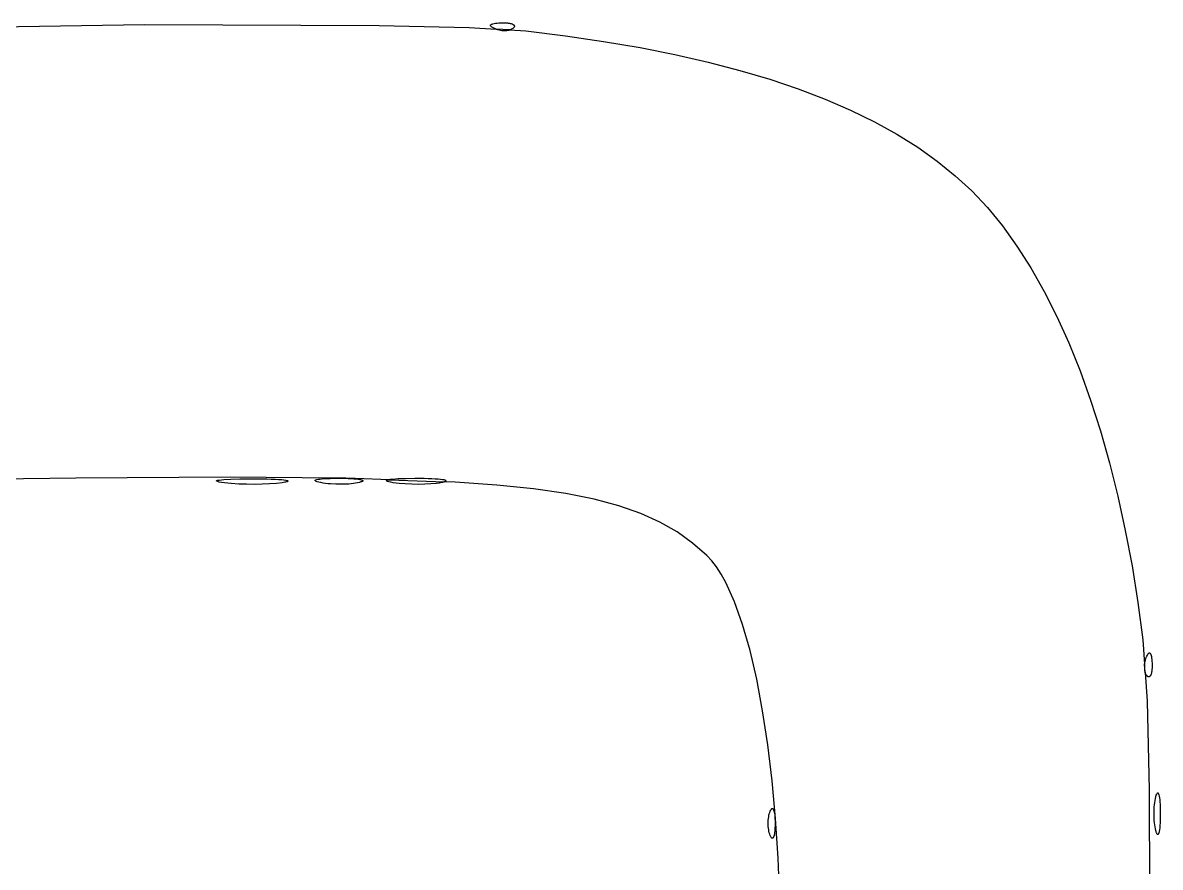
# Model space of a CAD drawing. Extents: x 70.3 to 133.4, y -81.7 to -32.
# Drawn here: x 73.775 to 74.711, y -62.471 to -61.777 of the extents above; entities that cross this region are included whole.
import ezdxf

# ---------------------------------------------------------------- set-up
doc = ezdxf.new("R2010")
doc.units = 0
doc.layers.add('BLACK', color=7, linetype='CONTINUOUS')

msp = doc.modelspace()

# ---------------------------------------------------------------- linework, layer by layer
at = {"layer": 'BLACK', "linetype": 'CONTINUOUS'}
for p, q in [((73.69406, -61.781049), (73.87468, -61.778249)), ((73.87468, -61.778249), (74.067842, -61.778826)), ((74.067842, -61.778826), (74.141952, -61.780583)), ((74.141952, -61.780583), (74.164213, -61.781929)), ((74.159465, -61.778838), (74.159507, -61.778666)), ((74.159469, -61.779016), (74.159465, -61.778838)), ((74.159519, -61.779199), (74.159469, -61.779016)), ((74.159507, -61.778666), (74.159594, -61.778501)), ((74.159616, -61.779388), (74.159519, -61.779199)), ((74.159594, -61.778501), (74.159728, -61.778341)), ((74.15976, -61.779582), (74.159616, -61.779388)), ((74.159728, -61.778341), (74.159907, -61.778188)), ((74.15995, -61.779781), (74.15976, -61.779582)), ((74.159907, -61.778188), (74.160132, -61.778041)), ((74.160187, -61.779986), (74.15995, -61.779781)), ((74.160132, -61.778041), (74.160402, -61.777901)), ((74.160471, -61.780195), (74.160187, -61.779986)), ((74.160402, -61.777901), (74.160717, -61.777767)), ((74.161181, -61.780628), (74.160471, -61.780195)), ((74.160717, -61.777767), (74.161483, -61.777521)), ((74.162081, -61.781079), (74.161181, -61.780628)), ((74.161483, -61.777521), (74.162427, -61.777304)), ((74.163172, -61.781546), (74.162081, -61.781079)), ((74.162427, -61.777304), (74.163549, -61.777118)), ((74.164213, -61.781929), (74.163172, -61.781546)), ((74.163549, -61.777118), (74.164847, -61.776962)), ((74.164213, -61.781929), (74.164259, -61.781946)), ((74.175203, -61.782594), (74.164213, -61.781929)), ((74.164259, -61.781946), (74.165363, -61.782286)), ((74.164847, -61.776962), (74.166321, -61.776839)), ((74.165363, -61.782286), (74.166478, -61.782566)), ((74.166321, -61.776839), (74.167968, -61.776751)), ((74.166478, -61.782566), (74.167596, -61.782786)), ((74.167596, -61.782786), (74.168709, -61.782948)), ((74.167968, -61.776751), (74.168741, -61.776725)), ((74.168709, -61.782948), (74.169808, -61.783051)), ((74.168741, -61.776725), (74.169493, -61.776712)), ((74.169493, -61.776712), (74.170221, -61.776711)), ((74.169808, -61.783051), (74.170888, -61.783095)), ((74.170221, -61.776711), (74.170926, -61.776723)), ((74.170888, -61.783095), (74.171939, -61.783082)), ((74.170926, -61.776723), (74.171607, -61.776746)), ((74.171607, -61.776746), (74.172262, -61.776782)), ((74.171939, -61.783082), (74.172953, -61.78301)), ((74.172262, -61.776782), (74.172893, -61.776828)), ((74.172893, -61.776828), (74.173496, -61.776886)), ((74.172953, -61.78301), (74.173924, -61.782881)), ((74.173496, -61.776886), (74.174074, -61.776955)), ((74.173924, -61.782881), (74.174843, -61.782695)), ((74.174074, -61.776955), (74.174623, -61.777034)), ((74.174623, -61.777034), (74.175144, -61.777123)), ((74.174843, -61.782695), (74.175203, -61.782594)), ((74.175144, -61.777123), (74.175637, -61.777223)), ((74.175702, -61.782453), (74.175203, -61.782594)), ((74.175203, -61.782594), (74.188473, -61.783396)), ((74.175637, -61.777223), (74.176099, -61.777332)), ((74.176493, -61.782153), (74.175702, -61.782453)), ((74.176099, -61.777332), (74.176532, -61.777451)), ((74.17721, -61.781798), (74.176493, -61.782153)), ((74.176532, -61.777451), (74.176934, -61.77758)), ((74.176934, -61.77758), (74.177304, -61.777717)), ((74.177843, -61.781387), (74.17721, -61.781798)), ((74.177304, -61.777717), (74.177641, -61.777863)), ((74.177641, -61.777863), (74.177946, -61.778017)), ((74.178126, -61.78116), (74.177843, -61.781387)), ((74.177946, -61.778017), (74.178218, -61.77818)), ((74.178386, -61.78092), (74.178126, -61.78116)), ((74.178218, -61.77818), (74.178455, -61.778351)), ((74.178612, -61.780675), (74.178386, -61.78092)), ((74.178455, -61.778351), (74.178657, -61.778529)), ((74.178795, -61.780435), (74.178612, -61.780675)), ((74.178657, -61.778529), (74.178823, -61.778715)), ((74.178937, -61.780199), (74.178795, -61.780435)), ((74.178823, -61.778715), (74.178954, -61.778907)), ((74.179039, -61.779969), (74.178937, -61.780199)), ((74.178954, -61.778907), (74.179047, -61.779107)), ((74.179099, -61.779745), (74.179039, -61.779969)), ((74.179047, -61.779107), (74.17908, -61.77921)), ((74.17908, -61.77921), (74.179103, -61.779313)), ((74.179115, -61.779635), (74.179099, -61.779745)), ((74.179103, -61.779313), (74.179117, -61.779419)), ((74.179121, -61.779526), (74.179115, -61.779635)), ((74.179117, -61.779419), (74.179121, -61.779526)), ((74.188473, -61.783396), (74.221167, -61.787454)), ((74.221167, -61.787454), (74.252501, -61.792046)), ((74.252501, -61.792046), (74.282485, -61.797177)), ((74.282485, -61.797177), (74.311134, -61.802851)), ((74.311134, -61.802851), (74.33846, -61.809072)), ((74.33846, -61.809072), (74.364476, -61.815846)), ((74.364476, -61.815846), (74.389194, -61.823177)), ((74.389194, -61.823177), (74.412629, -61.831069)), ((74.412629, -61.831069), (74.434791, -61.839527)), ((74.434791, -61.839527), (74.455696, -61.848557)), ((74.455696, -61.848557), (74.475354, -61.858161)), ((74.475354, -61.858161), (74.493779, -61.868345)), ((74.493779, -61.868345), (74.510984, -61.879114)), ((74.510984, -61.879114), (74.526982, -61.890472)), ((74.526982, -61.890472), (74.541785, -61.902424)), ((74.541785, -61.902424), (74.555407, -61.914974)), ((74.555407, -61.914974), (74.568288, -61.928645)), ((74.568288, -61.928645), (74.580706, -61.943785)), ((74.580706, -61.943785), (74.592645, -61.960346)), ((74.592645, -61.960346), (74.604087, -61.978284)), ((74.604087, -61.978284), (74.615014, -61.997553)), ((74.615014, -61.997553), (74.625408, -62.018105)), ((74.625408, -62.018105), (74.635251, -62.039896)), ((74.635251, -62.039896), (74.644527, -62.062879)), ((74.644527, -62.062879), (74.653218, -62.087008)), ((74.653218, -62.087008), (74.661306, -62.112236)), ((74.661306, -62.112236), (74.668774, -62.138518)), ((74.668774, -62.138518), (74.675603, -62.165808)), ((73.94518, -62.150335), (73.818424, -62.151078)), ((74.034096, -62.151188), (73.94518, -62.150335)), ((73.818424, -62.151078), (73.732418, -62.152092)), ((73.934001, -62.153402), (73.934065, -62.153266)), ((73.934064, -62.153542), (73.934001, -62.153402)), ((73.934255, -62.153686), (73.934064, -62.153542)), ((73.934065, -62.153266), (73.934254, -62.153133)), ((73.934254, -62.153133), (73.935004, -62.152881)), ((73.935027, -62.153983), (73.934255, -62.153686)), ((73.935004, -62.152881), (73.936239, -62.152648)), ((73.93633, -62.154292), (73.935027, -62.153983)), ((73.936239, -62.152648), (73.94012, -62.152243)), ((73.938173, -62.154611), (73.93633, -62.154292)), ((73.940568, -62.154939), (73.938173, -62.154611)), ((73.94012, -62.152243), (73.945809, -62.151932)), ((73.946222, -62.155517), (73.940568, -62.154939)), ((73.945809, -62.151932), (73.953217, -62.151729)), ((73.952351, -62.155926), (73.946222, -62.155517)), ((73.958762, -62.156167), (73.952351, -62.155926)), ((73.953217, -62.151729), (73.962254, -62.151646)), ((73.965258, -62.15624), (73.958762, -62.156167)), ((73.962254, -62.151646), (73.966993, -62.151655)), ((73.971645, -62.156145), (73.965258, -62.15624)), ((73.966993, -62.151655), (73.971379, -62.151697)), ((73.971379, -62.151697), (73.975397, -62.151771)), ((73.977726, -62.155883), (73.971645, -62.156145)), ((73.975397, -62.151771), (73.979035, -62.151874)), ((73.983308, -62.155454), (73.977726, -62.155883)), ((73.979035, -62.151874), (73.98228, -62.152006)), ((73.98228, -62.152006), (73.985118, -62.152165)), ((73.988193, -62.154858), (73.983308, -62.155454)), ((73.985118, -62.152165), (73.987535, -62.152349)), ((73.987535, -62.152349), (73.989519, -62.152556)), ((73.990155, -62.154523), (73.988193, -62.154858)), ((73.989519, -62.152556), (73.991057, -62.152785)), ((73.990933, -62.154359), (73.990155, -62.154523)), ((73.991578, -62.154198), (73.990933, -62.154359)), ((73.991057, -62.152785), (73.991654, -62.152907)), ((73.99209, -62.15404), (73.991578, -62.154198)), ((73.991654, -62.152907), (73.992134, -62.153034)), ((73.992473, -62.153885), (73.99209, -62.15404)), ((73.992134, -62.153034), (73.992496, -62.153166)), ((73.992728, -62.153734), (73.992473, -62.153885)), ((73.992496, -62.153166), (73.992738, -62.153301)), ((73.992856, -62.153586), (73.992728, -62.153734)), ((73.992738, -62.153301), (73.992814, -62.153371)), ((73.992814, -62.153371), (73.992859, -62.153442)), ((73.992873, -62.153513), (73.992856, -62.153586)), ((73.992859, -62.153442), (73.992873, -62.153513)), ((74.015202, -62.153139), (74.015217, -62.15299)), ((74.015272, -62.153291), (74.015202, -62.153139)), ((74.015217, -62.15299), (74.015316, -62.152846)), ((74.015429, -62.153447), (74.015272, -62.153291)), ((74.015316, -62.152846), (74.015765, -62.152571)), ((74.016004, -62.153769), (74.015429, -62.153447)), ((74.015765, -62.152571), (74.016542, -62.152315)), ((74.016936, -62.154103), (74.016004, -62.153769)), ((74.016542, -62.152315), (74.017639, -62.15208)), ((74.01823, -62.154448), (74.016936, -62.154103)), ((74.017639, -62.15208), (74.019049, -62.151869)), ((74.019894, -62.1548), (74.01823, -62.154448)), ((74.019049, -62.151869), (74.020765, -62.151682)), ((74.021794, -62.155133), (74.019894, -62.1548)), ((74.020765, -62.151682), (74.02278, -62.151522)), ((74.023782, -62.15542), (74.021794, -62.155133)), ((74.02278, -62.151522), (74.02768, -62.15129)), ((74.02584, -62.15566), (74.023782, -62.15542)), ((74.027953, -62.155855), (74.02584, -62.15566)), ((74.02768, -62.15129), (74.033692, -62.151188)), ((74.032278, -62.156107), (74.027953, -62.155855)), ((74.036625, -62.156177), (74.032278, -62.156107)), ((74.033692, -62.151188), (74.034096, -62.151188)), ((74.036855, -62.15119), (74.034096, -62.151188)), ((74.034096, -62.151188), (74.040535, -62.15125)), ((74.040866, -62.156064), (74.036625, -62.156177)), ((74.039788, -62.151229), (74.036855, -62.15119)), ((74.040535, -62.15125), (74.039788, -62.151229)), ((74.048123, -62.151322), (74.040535, -62.15125)), ((74.040535, -62.15125), (74.042483, -62.151303)), ((74.042906, -62.15594), (74.040866, -62.156064)), ((74.042483, -62.151303), (74.044931, -62.15141)), ((74.04487, -62.15577), (74.042906, -62.15594)), ((74.046742, -62.155555), (74.04487, -62.15577)), ((74.044931, -62.15141), (74.047122, -62.151549)), ((74.048506, -62.155295), (74.046742, -62.155555)), ((74.047122, -62.151549), (74.049047, -62.151717)), ((74.076383, -62.152386), (74.048123, -62.151322)), ((74.050145, -62.15499), (74.048506, -62.155295)), ((74.049047, -62.151717), (74.050697, -62.151913)), ((74.051644, -62.15464), (74.050145, -62.15499)), ((74.050697, -62.151913), (74.051415, -62.152021)), ((74.051415, -62.152021), (74.052062, -62.152136)), ((74.05231, -62.154455), (74.051644, -62.15464)), ((74.052062, -62.152136), (74.052635, -62.152256)), ((74.052885, -62.154273), (74.05231, -62.154455)), ((74.052635, -62.152256), (74.053134, -62.152382)), ((74.05337, -62.154093), (74.052885, -62.154273)), ((74.053134, -62.152382), (74.053557, -62.152514)), ((74.053767, -62.153917), (74.05337, -62.154093)), ((74.053557, -62.152514), (74.053903, -62.152651)), ((74.054078, -62.153745), (74.053767, -62.153917)), ((74.053903, -62.152651), (74.054171, -62.152794)), ((74.054302, -62.153576), (74.054078, -62.153745)), ((74.054171, -62.152794), (74.05436, -62.152941)), ((74.054441, -62.153411), (74.054302, -62.153576)), ((74.05436, -62.152941), (74.054424, -62.153016)), ((74.054424, -62.153016), (74.054469, -62.153093)), ((74.054479, -62.15333), (74.054441, -62.153411)), ((74.054469, -62.153093), (74.054493, -62.153171)), ((74.054496, -62.15325), (74.054479, -62.15333)), ((74.054493, -62.153171), (74.054496, -62.15325)), ((74.073816, -62.153292), (74.073855, -62.15315)), ((74.073882, -62.153437), (74.073816, -62.153292)), ((74.073855, -62.15315), (74.074, -62.153013)), ((74.074055, -62.153586), (74.073882, -62.153437)), ((74.074, -62.153013), (74.0746, -62.152752)), ((74.074729, -62.153894), (74.074055, -62.153586)), ((74.0746, -62.152752), (74.075607, -62.152509)), ((74.075845, -62.154214), (74.074729, -62.153894)), ((74.075607, -62.152509), (74.076383, -62.152386)), ((74.077413, -62.154544), (74.075845, -62.154214)), ((74.07701, -62.152287), (74.076383, -62.152386)), ((74.076383, -62.152386), (74.121856, -62.154097)), ((74.078802, -62.152087), (74.07701, -62.152287)), ((74.079442, -62.154882), (74.077413, -62.154544)), ((74.083513, -62.151762), (74.078802, -62.152087)), ((74.084211, -62.155478), (74.079442, -62.154882)), ((74.089667, -62.151547), (74.083513, -62.151762)), ((74.08936, -62.1559), (74.084211, -62.155478)), ((74.094727, -62.156146), (74.08936, -62.1559)), ((74.097192, -62.151456), (74.089667, -62.151547)), ((74.100149, -62.156219), (74.094727, -62.156146)), ((74.097192, -62.151457), (74.097192, -62.151456)), ((74.101143, -62.151464), (74.097192, -62.151457)), ((74.105463, -62.156117), (74.100149, -62.156219)), ((74.104802, -62.151505), (74.101143, -62.151464)), ((74.108159, -62.151579), (74.104802, -62.151505)), ((74.110506, -62.155842), (74.105463, -62.156117)), ((74.111201, -62.151685), (74.108159, -62.151579)), ((74.115116, -62.155394), (74.110506, -62.155842)), ((74.113919, -62.15182), (74.111201, -62.151685)), ((74.116299, -62.151983), (74.113919, -62.15182)), ((74.117207, -62.155106), (74.115116, -62.155394)), ((74.118333, -62.152173), (74.116299, -62.151983)), ((74.119129, -62.154774), (74.117207, -62.155106)), ((74.120007, -62.152387), (74.118333, -62.152173)), ((74.119987, -62.154599), (74.119129, -62.154774)), ((74.120731, -62.154426), (74.119987, -62.154599)), ((74.120706, -62.152502), (74.120007, -62.152387)), ((74.121311, -62.152623), (74.120706, -62.152502)), ((74.121364, -62.154255), (74.120731, -62.154426)), ((74.121821, -62.152749), (74.121311, -62.152623)), ((74.121856, -62.154097), (74.121364, -62.154255)), ((74.122234, -62.152881), (74.121821, -62.152749)), ((74.121856, -62.154097), (74.121885, -62.154088)), ((74.130318, -62.154416), (74.121856, -62.154097)), ((74.121885, -62.154088), (74.122297, -62.153924)), ((74.122548, -62.153017), (74.122234, -62.152881)), ((74.122297, -62.153924), (74.1226, -62.153763)), ((74.122764, -62.153158), (74.122548, -62.153017)), ((74.1226, -62.153763), (74.122798, -62.153606)), ((74.122833, -62.15323), (74.122764, -62.153158)), ((74.122798, -62.153606), (74.122857, -62.153529)), ((74.122878, -62.153303), (74.122833, -62.15323)), ((74.122857, -62.153529), (74.12289, -62.153452)), ((74.122897, -62.153377), (74.122878, -62.153303)), ((74.12289, -62.153452), (74.122897, -62.153377)), ((74.164593, -62.156869), (74.130318, -62.154416)), ((74.19483, -62.15999), (74.164593, -62.156869)), ((74.221413, -62.163825), (74.19483, -62.15999)), ((74.244725, -62.16842), (74.221413, -62.163825)), ((74.265149, -62.173824), (74.244725, -62.16842)), ((74.675603, -62.165808), (74.681777, -62.19406)), ((74.283067, -62.180082), (74.265149, -62.173824)), ((74.298864, -62.187242), (74.283067, -62.180082)), ((74.312922, -62.195351), (74.298864, -62.187242)), ((74.325625, -62.204455), (74.312922, -62.195351)), ((74.681777, -62.19406), (74.687278, -62.223227)), ((74.337355, -62.214601), (74.325625, -62.204455)), ((74.341476, -62.218955), (74.337355, -62.214601)), ((74.345483, -62.224149), (74.341476, -62.218955)), ((74.349372, -62.230158), (74.345483, -62.224149)), ((74.687278, -62.223227), (74.692088, -62.253264)), ((74.353139, -62.236954), (74.349372, -62.230158)), ((74.360294, -62.252803), (74.353139, -62.236954)), ((74.36692, -62.271482), (74.360294, -62.252803)), ((74.692088, -62.253264), (74.69619, -62.284124)), ((74.372988, -62.292777), (74.36692, -62.271482)), ((74.69619, -62.284124), (74.696189, -62.284123)), ((74.696189, -62.284123), (74.697581, -62.304111)), ((74.378468, -62.316476), (74.372988, -62.292777)), ((74.697969, -62.301816), (74.698249, -62.300701)), ((74.698249, -62.300701), (74.698589, -62.299597)), ((74.698589, -62.299597), (74.698989, -62.29851)), ((74.698988, -62.29851), (74.699455, -62.297419)), ((74.698989, -62.29851), (74.698988, -62.29851)), ((74.699455, -62.297419), (74.699906, -62.296519)), ((74.699906, -62.296519), (74.700339, -62.295809)), ((74.700339, -62.295809), (74.700548, -62.295525)), ((74.700548, -62.295525), (74.700753, -62.295288)), ((74.700753, -62.295288), (74.700952, -62.295098)), ((74.700952, -62.295098), (74.701146, -62.294954)), ((74.701146, -62.294954), (74.701335, -62.294858)), ((74.701335, -62.294858), (74.701519, -62.294807)), ((74.701519, -62.294807), (74.701696, -62.294803)), ((74.701696, -62.294803), (74.701868, -62.294845)), ((74.701868, -62.294845), (74.702034, -62.294933)), ((74.702034, -62.294933), (74.702193, -62.295066)), ((74.702193, -62.295066), (74.702347, -62.295245)), ((74.702347, -62.295245), (74.702493, -62.29547)), ((74.702493, -62.29547), (74.702634, -62.29574)), ((74.702634, -62.29574), (74.702767, -62.296056)), ((74.702767, -62.296056), (74.703013, -62.296821)), ((74.703013, -62.296821), (74.70323, -62.297765)), ((74.70323, -62.297765), (74.703417, -62.298887)), ((74.703417, -62.298887), (74.703572, -62.300185)), ((74.703572, -62.300185), (74.703695, -62.301659)), ((74.697484, -62.305147), (74.697439, -62.306226)), ((74.697439, -62.306226), (74.697453, -62.307277)), ((74.697453, -62.307277), (74.697524, -62.308291)), ((74.697581, -62.304111), (74.697484, -62.305147)), ((74.697524, -62.308291), (74.697653, -62.309262)), ((74.697581, -62.304111), (74.697587, -62.304047)), ((74.698057, -62.310951), (74.697581, -62.304111)), ((74.697587, -62.304047), (74.697748, -62.302934)), ((74.697653, -62.309262), (74.697839, -62.310181)), ((74.697748, -62.302934), (74.697969, -62.301816)), ((74.703501, -62.309961), (74.703411, -62.310483)), ((74.70358, -62.309412), (74.703501, -62.309961)), ((74.703649, -62.308835), (74.70358, -62.309412)), ((74.703706, -62.308231), (74.703649, -62.308835)), ((74.703695, -62.301659), (74.703784, -62.303306)), ((74.703753, -62.307601), (74.703706, -62.308231)), ((74.703788, -62.306945), (74.703753, -62.307601)), ((74.703784, -62.303306), (74.70381, -62.30408)), ((74.703812, -62.306264), (74.703788, -62.306945)), ((74.70381, -62.30408), (74.703823, -62.304831)), ((74.703823, -62.305559), (74.703812, -62.306264)), ((74.703823, -62.304831), (74.703823, -62.305559)), ((74.383333, -62.342364), (74.378468, -62.316476)), ((74.697839, -62.310181), (74.698057, -62.310951)), ((74.698057, -62.310951), (74.699701, -62.334568)), ((74.698082, -62.31104), (74.698057, -62.310951)), ((74.698381, -62.311832), (74.698082, -62.31104)), ((74.698737, -62.312548), (74.698381, -62.311832)), ((74.699148, -62.313181), (74.698737, -62.312548)), ((74.699375, -62.313465), (74.699148, -62.313181)), ((74.699615, -62.313724), (74.699375, -62.313465)), ((74.69986, -62.31395), (74.699615, -62.313724)), ((74.7001, -62.314134), (74.69986, -62.31395)), ((74.700335, -62.314276), (74.7001, -62.314134)), ((74.700565, -62.314377), (74.700335, -62.314276)), ((74.70079, -62.314438), (74.700565, -62.314377)), ((74.7009, -62.314453), (74.70079, -62.314438)), ((74.701009, -62.314459), (74.7009, -62.314453)), ((74.701116, -62.314455), (74.701009, -62.314459)), ((74.701221, -62.314441), (74.701116, -62.314455)), ((74.701325, -62.314418), (74.701221, -62.314441)), ((74.701427, -62.314386), (74.701325, -62.314418)), ((74.701627, -62.314292), (74.701427, -62.314386)), ((74.70182, -62.314162), (74.701627, -62.314292)), ((74.702006, -62.313995), (74.70182, -62.314162)), ((74.702184, -62.313793), (74.702006, -62.313995)), ((74.702354, -62.313556), (74.702184, -62.313793)), ((74.702517, -62.313285), (74.702354, -62.313556)), ((74.702672, -62.31298), (74.702517, -62.313285)), ((74.702818, -62.312642), (74.702672, -62.31298)), ((74.702955, -62.312272), (74.702818, -62.312642)), ((74.703083, -62.31187), (74.702955, -62.312272)), ((74.703202, -62.311438), (74.703083, -62.31187)), ((74.703312, -62.310975), (74.703202, -62.311438)), ((74.703411, -62.310483), (74.703312, -62.310975)), ((74.699701, -62.334568), (74.701522, -62.407366)), ((74.387553, -62.370229), (74.383333, -62.342364)), ((74.391099, -62.399856), (74.387553, -62.370229)), ((74.393942, -62.431033), (74.391099, -62.399856)), ((74.701522, -62.407366), (74.701794, -62.495048)), ((74.706876, -62.413108), (74.707246, -62.411837)), ((74.707246, -62.411837), (74.707606, -62.410885)), ((74.707606, -62.410885), (74.707953, -62.410244)), ((74.707953, -62.410244), (74.708121, -62.410038)), ((74.708121, -62.410038), (74.708286, -62.409907)), ((74.708286, -62.409907), (74.708447, -62.40985)), ((74.708447, -62.40985), (74.708603, -62.409867)), ((74.708603, -62.409867), (74.708755, -62.409956)), ((74.708755, -62.409956), (74.708902, -62.410117)), ((74.708902, -62.410117), (74.709182, -62.41065)), ((74.709182, -62.41065), (74.70944, -62.411459)), ((74.70944, -62.411459), (74.709675, -62.412536)), ((74.709675, -62.412536), (74.709884, -62.413874)), ((74.705473, -62.423241), (74.70559, -62.421398)), ((74.70559, -62.421398), (74.705754, -62.419598)), ((74.705754, -62.419598), (74.705964, -62.417854)), ((74.705964, -62.417854), (74.706221, -62.416182)), ((74.706221, -62.416182), (74.706526, -62.414595)), ((74.706526, -62.414595), (74.706876, -62.413108)), ((74.709884, -62.413874), (74.710067, -62.415468)), ((74.710067, -62.415468), (74.71022, -62.417308)), ((74.71022, -62.417308), (74.710343, -62.419388)), ((74.710343, -62.419388), (74.710433, -62.421702)), ((74.710433, -62.421702), (74.710507, -62.426999)), ((74.388043, -62.432252), (74.388172, -62.430936)), ((74.388172, -62.430936), (74.388353, -62.42965)), ((74.388353, -62.42965), (74.388585, -62.428404)), ((74.388585, -62.428404), (74.388869, -62.42721)), ((74.388869, -62.42721), (74.389204, -62.426077)), ((74.389204, -62.426077), (74.389591, -62.425014)), ((74.389591, -62.425014), (74.389999, -62.424107)), ((74.389999, -62.424107), (74.390395, -62.423426)), ((74.390395, -62.423426), (74.390589, -62.42317)), ((74.390589, -62.42317), (74.390778, -62.422968)), ((74.390778, -62.422968), (74.390964, -62.422821)), ((74.390964, -62.422821), (74.391146, -62.422728)), ((74.391146, -62.422728), (74.391323, -62.422687)), ((74.391323, -62.422687), (74.391496, -62.422699)), ((74.391496, -62.422699), (74.391663, -62.422763)), ((74.391663, -62.422763), (74.391826, -62.422878)), ((74.391826, -62.422878), (74.391983, -62.423043)), ((74.391983, -62.423043), (74.392134, -62.423259)), ((74.392134, -62.423259), (74.392419, -62.423836)), ((74.392419, -62.423836), (74.392678, -62.424606)), ((74.392678, -62.424606), (74.392909, -62.425562)), ((74.392909, -62.425562), (74.39311, -62.4267)), ((74.39311, -62.4267), (74.393279, -62.428014)), ((74.393279, -62.428014), (74.393414, -62.4295)), ((74.393414, -62.4295), (74.393513, -62.431152)), ((74.393513, -62.431152), (74.393574, -62.432966)), ((74.396055, -62.463546), (74.393942, -62.431033)), ((74.705379, -62.426999), (74.705403, -62.425113)), ((74.705403, -62.428885), (74.705379, -62.426999)), ((74.705403, -62.425113), (74.705473, -62.423241)), ((74.705473, -62.430756), (74.705403, -62.428885)), ((74.70559, -62.432599), (74.705473, -62.430756)), ((74.710488, -62.429757), (74.710433, -62.432296)), ((74.710507, -62.426999), (74.710488, -62.429757)), ((74.38794, -62.434936), (74.387966, -62.433589)), ((74.387966, -62.436283), (74.38794, -62.434936)), ((74.387966, -62.433589), (74.388043, -62.432252)), ((74.388043, -62.43762), (74.387966, -62.436283)), ((74.388172, -62.438937), (74.388043, -62.43762)), ((74.388353, -62.440223), (74.388172, -62.438937)), ((74.388585, -62.441468), (74.388353, -62.440223)), ((74.393351, -62.441136), (74.393279, -62.441858)), ((74.393414, -62.440372), (74.393351, -62.441136)), ((74.393468, -62.439567), (74.393414, -62.440372)), ((74.393513, -62.43872), (74.393468, -62.439567)), ((74.393549, -62.437833), (74.393513, -62.43872)), ((74.393574, -62.436906), (74.393549, -62.437833)), ((74.393574, -62.432966), (74.393595, -62.434936)), ((74.393595, -62.434936), (74.393574, -62.436906)), ((74.705754, -62.4344), (74.70559, -62.432599)), ((74.705964, -62.436143), (74.705754, -62.4344)), ((74.706221, -62.437815), (74.705964, -62.436143)), ((74.706526, -62.439402), (74.706221, -62.437815)), ((74.706876, -62.440889), (74.706526, -62.439402)), ((74.707062, -62.441565), (74.706876, -62.440889)), ((74.709783, -62.440824), (74.709675, -62.441462)), ((74.709884, -62.440123), (74.709783, -62.440824)), ((74.710067, -62.43853), (74.709884, -62.440123)), ((74.71022, -62.43669), (74.710067, -62.43853)), ((74.710343, -62.434609), (74.71022, -62.43669)), ((74.710433, -62.432296), (74.710343, -62.434609)), ((74.388869, -62.442662), (74.388585, -62.441468)), ((74.389204, -62.443796), (74.388869, -62.442662)), ((74.389591, -62.444858), (74.389204, -62.443796)), ((74.389796, -62.445341), (74.389591, -62.444858)), ((74.389999, -62.445766), (74.389796, -62.445341)), ((74.390199, -62.446134), (74.389999, -62.445766)), ((74.390395, -62.446446), (74.390199, -62.446134)), ((74.390589, -62.446703), (74.390395, -62.446446)), ((74.390778, -62.446904), (74.390589, -62.446703)), ((74.390964, -62.447051), (74.390778, -62.446904)), ((74.391055, -62.447105), (74.390964, -62.447051)), ((74.391146, -62.447145), (74.391055, -62.447105)), ((74.391235, -62.447172), (74.391146, -62.447145)), ((74.391323, -62.447185), (74.391235, -62.447172)), ((74.39141, -62.447186), (74.391323, -62.447185)), ((74.391496, -62.447173), (74.39141, -62.447186)), ((74.39158, -62.447148), (74.391496, -62.447173)), ((74.391663, -62.447109), (74.39158, -62.447148)), ((74.391745, -62.447058), (74.391663, -62.447109)), ((74.391826, -62.446995), (74.391745, -62.447058)), ((74.391983, -62.446829), (74.391826, -62.446995)), ((74.392134, -62.446614), (74.391983, -62.446829)), ((74.39228, -62.446349), (74.392134, -62.446614)), ((74.392419, -62.446036), (74.39228, -62.446349)), ((74.392552, -62.445675), (74.392419, -62.446036)), ((74.392678, -62.445267), (74.392552, -62.445675)), ((74.392797, -62.444812), (74.392678, -62.445267)), ((74.392909, -62.444311), (74.392797, -62.444812)), ((74.393013, -62.443764), (74.392909, -62.444311)), ((74.39311, -62.443173), (74.393013, -62.443764)), ((74.393198, -62.442537), (74.39311, -62.443173)), ((74.393279, -62.441858), (74.393198, -62.442537)), ((74.707246, -62.44216), (74.707062, -62.441565)), ((74.707427, -62.442676), (74.707246, -62.44216)), ((74.707606, -62.443113), (74.707427, -62.442676)), ((74.707781, -62.443472), (74.707606, -62.443113)), ((74.707953, -62.443754), (74.707781, -62.443472)), ((74.708121, -62.44396), (74.707953, -62.443754)), ((74.708286, -62.444091), (74.708121, -62.44396)), ((74.708367, -62.444128), (74.708286, -62.444091)), ((74.708447, -62.444147), (74.708367, -62.444128)), ((74.708525, -62.444148), (74.708447, -62.444147)), ((74.708603, -62.44413), (74.708525, -62.444148)), ((74.70868, -62.444095), (74.708603, -62.44413)), ((74.708755, -62.444041), (74.70868, -62.444095)), ((74.708902, -62.44388), (74.708755, -62.444041)), ((74.709045, -62.443649), (74.708902, -62.44388)), ((74.709182, -62.443347), (74.709045, -62.443649)), ((74.709314, -62.442977), (74.709182, -62.443347)), ((74.70944, -62.442539), (74.709314, -62.442977)), ((74.709561, -62.442033), (74.70944, -62.442539)), ((74.709675, -62.441462), (74.709561, -62.442033)), ((74.397407, -62.497181), (74.396055, -62.463546))]:
    msp.add_line(p, q, dxfattribs=at)

doc.saveas('drawing.dxf')
